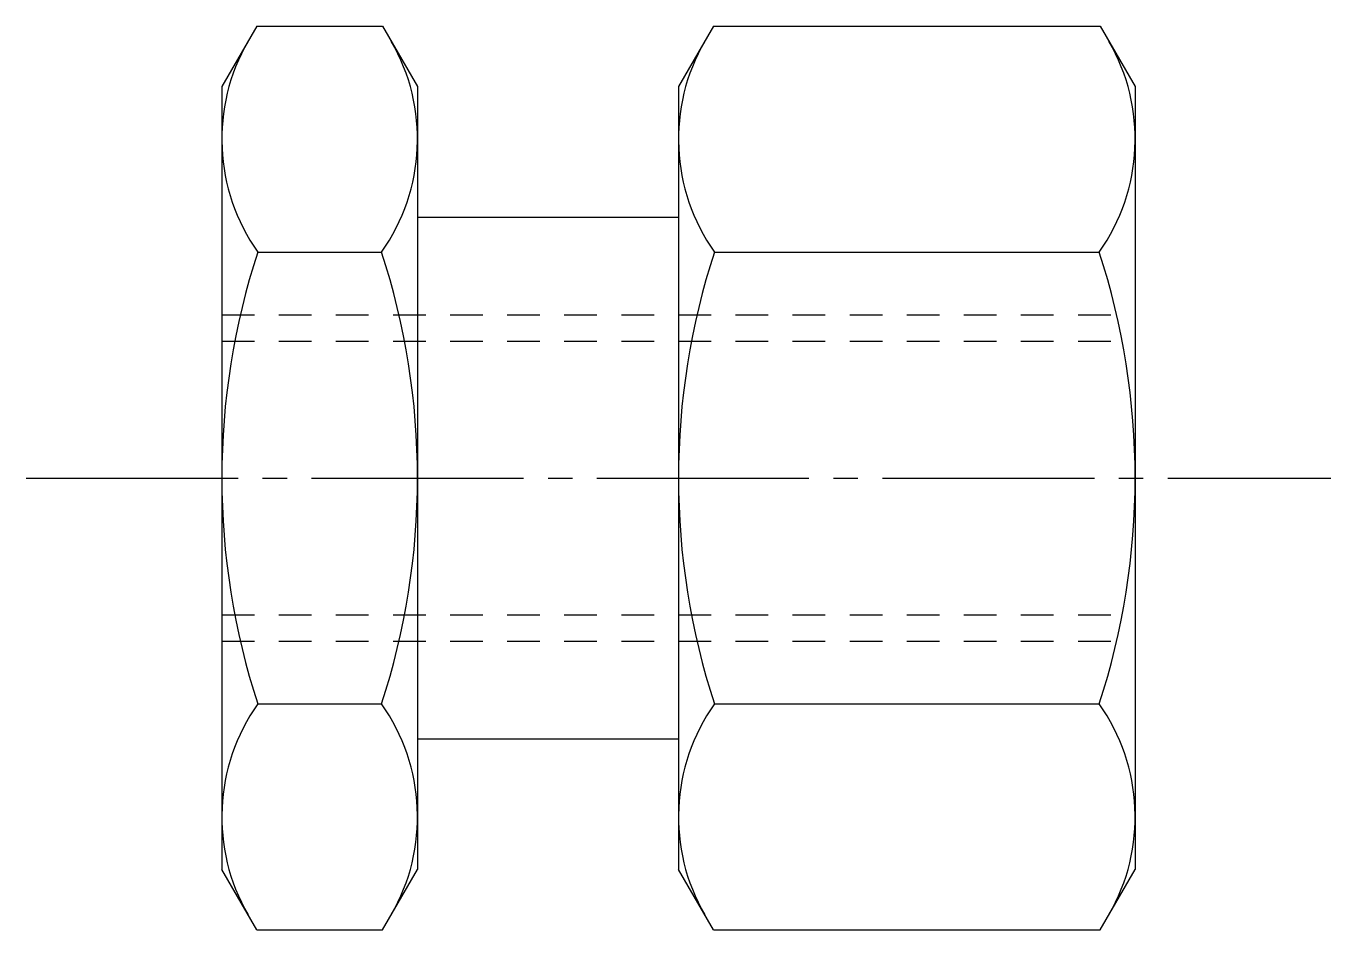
# Model space of a CAD drawing. Extents: x 21 to 324, y 20 to 210.
# Drawn here: x 304.2 to 324.2, y 194.1 to 207.96 of the extents above; entities outside this region: 2.
import ezdxf

# ---------------------------------------------------------------- set-up
doc = ezdxf.new("R2010")
doc.units = 0
doc.header["$LTSCALE"] = 0.25
doc.linetypes.add('CENTER', pattern=[17.5, 13, -1.5, 1.5, -1.5])
doc.linetypes.add('DASHED', pattern=[3.5, 2, -1.5])
doc.layers.get('0').update_dxf_attribs({"linetype": 'CONTINUOUS'})
doc.layers.add('CENTER', color=1, linetype='CENTER')

msp = doc.modelspace()

# ---------------------------------------------------------------- linework, layer by layer
for p, q in [((307.737, 207.96), (307.201, 207.032)), ((307.737, 207.96), (309.665, 207.96)), ((309.665, 207.96), (310.201, 207.032)), ((314.737, 207.96), (314.201, 207.032)), ((314.737, 207.96), (320.665, 207.96)), ((320.665, 207.96), (321.201, 207.032)), ((307.201, 207.032), (307.201, 195.032)), ((310.201, 207.032), (310.201, 195.032)), ((314.201, 207.032), (314.201, 195.032)), ((321.201, 207.032), (321.201, 195.032)), ((310.201, 205.032), (314.201, 205.032)), ((307.752, 204.496), (309.651, 204.496)), ((314.752, 204.496), (320.651, 204.496)), ((307.752, 197.568), (309.651, 197.568)), ((314.752, 197.568), (320.651, 197.568)), ((310.201, 197.032), (314.201, 197.032)), ((307.737, 194.104), (307.201, 195.032)), ((309.665, 194.104), (310.201, 195.032)), ((314.737, 194.104), (314.201, 195.032)), ((320.665, 194.104), (321.201, 195.032)), ((307.737, 194.104), (309.665, 194.104)), ((314.737, 194.104), (320.665, 194.104))]:
    msp.add_line(p, q)
at = {"color": 3, "linetype": 'DASHED'}
for p, q in [((307.201, 203.532), (321.201, 203.532)), ((307.201, 203.132), (321.201, 203.132)), ((307.201, 198.932), (321.201, 198.932)), ((307.201, 198.532), (321.201, 198.532))]:
    msp.add_line(p, q, dxfattribs=at)
for centre, radius, start, end in [((310.201, 206.228), 3, 150, 215.2644), ((307.201, 206.228), 3, 324.7356, 30), ((317.201, 206.228), 3, 150, 215.2644), ((318.201, 206.228), 3, 324.7356, 30), ((318.375, 201.032), 11.174, 161.9403, 198.0597), ((299.027, 201.032), 11.174, 341.9403, 18.0597), ((325.375, 201.032), 11.174, 161.9403, 198.0597), ((310.027, 201.032), 11.174, 341.9403, 18.0597), ((310.201, 195.836), 3, 144.7356, 210), ((307.201, 195.836), 3, 330, 35.2644), ((317.201, 195.836), 3, 144.7356, 210), ((318.201, 195.836), 3, 330, 35.2644)]:
    msp.add_arc(centre, radius, start, end)
at = {"layer": 'CENTER', "color": 1, "linetype": 'CENTER'}
msp.add_line((304.201, 201.032), (324.201, 201.032), dxfattribs=at)

# ---------------------------------------------------------------- texts
for s, p in [('FJR 5-0.8-4', (20, 50)), ('FJR0508', (20, 20))]:
    msp.add_text(s, height=8).set_placement(p)

doc.saveas('drawing.dxf')
